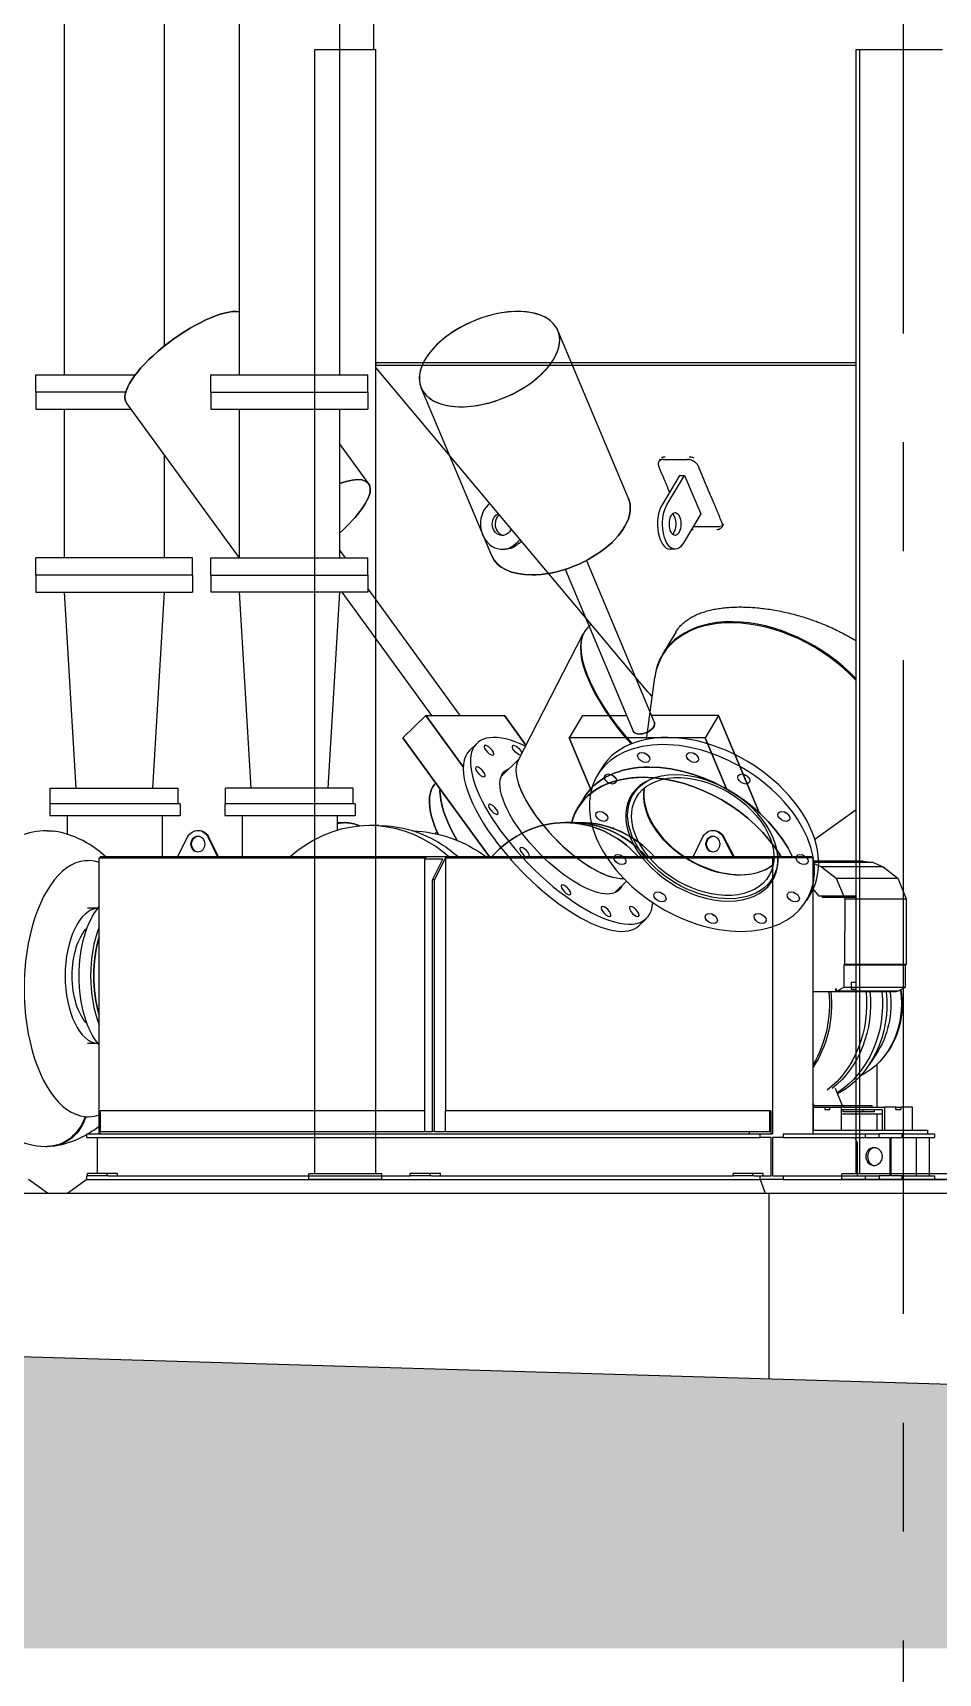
# Model space of a CAD drawing. Header units: metres. Extents: x 0 to 63075, y 0 to 44550.
# Drawn here: x 38821 to 40800, y 28703 to 32289 of the extents above; entities that cross this region are included whole.
import ezdxf

# ---------------------------------------------------------------- set-up
doc = ezdxf.new("R2010")
doc.units = ezdxf.units.M
doc.header["$LTSCALE"] = 75
doc.linetypes.add('CENTER2', pattern=[28.575, 19.05, -3.175, 3.175, -3.175])
for name, color, linetype in [('SC1', 7, 'CENTER2'), ('SDM', 7, 'Continuous'), ('SL1', 8, 'Continuous')]:
    doc.layers.add(name, color=color, linetype=linetype)

# ---------------------------------------------------------------- blocks, each defined once
blk = doc.blocks.new('A$C9d969d0d')
at = {"layer": 'SL1'}
h = blk.add_hatch(dxfattribs=at)
h.set_pattern_fill('AR-CONC', color=256)
h.set_pattern_definition([(50, (-7395.08, -26595.17), (182.18467, -15.9391), [19.05, -209.55]), (355, (-7395.08, -26595.17), (-35.2434, 191.05685), [15.24, -167.6406]), (100.45144, (-7379.9, -26596.5), (146.94125, 175.11775), [16.19, -178.09024]), (46.1842, (-7395.08, -26544.37), (271.079, -42.0423), [28.575, -314.325]), (96.63556, (-7372.5, -26547.87), (237.4041, 247.4261), [24.285, -267.1356]), (351.18415, (-7395.08, -26544.37), (237.4041, 247.4261), [22.86, -251.4597]), (21, (-7369.68, -26557.07), (151.6144, -102.2652), [19.05, -209.55]), (326, (-7369.68, -26557.07), (61.802, 184.188), [15.24, -167.64]), (71.45144, (-7357.05, -26565.6), (213.4164, 81.9228), [16.19, -178.0899]), (37.5, (-7395.08, -26595.17), (3.0886, 84.55504), [0, -165.608, 0, -170.18, 0, -168.275]), (7.5, (-7395.08, -26595.17), (66.81966, 100.18057), [0, -97.028, 0, -161.798, 0, -64.135]), (327.5, (-7451.72, -26595.17), (135.5906, -5.72874), [0, -63.5, 0, -198.12, 0, -262.89]), (317.5, (-7477.12, -26595.17), (148.12918, 25.4265), [0, -82.55, 0, -131.572, 0, -186.69])])
h.paths.add_polyline_path([(18108.1, 59.9), (23032.9, 59.9), (23032.9, 597.3), (18108.1, 742.8)])
at = {"layer": 'SL1', "extrusion": (2.28848e-17, 1, 0)}
for p, q in [((20423.3, 3554.6), (20423.3, 5291.1)), ((19746.5, 4673.2), (19746.5, 2843)), ((19965.5, 4682.7), (19965.5, 2906.2)), ((20129.2, 4500.2), (20129.2, 2843)), ((20348.3, 4500.2), (20348.3, 2843)), ((20294.9, 3554.6), (20427.9, 3554.6)), ((20294.9, 1097.1), (20294.9, 3554.6)), ((20427.9, 1097.1), (20427.9, 3554.6)), ((21477.8, 3554.6), (21486.2, 3554.6)), ((21477.8, 1097.1), (21477.8, 3554.6)), ((21486.2, 3554.6), (21496.3, 3554.6)), ((21486.2, 1097.1), (21486.2, 3554.6)), ((21496.3, 3554.6), (21666.3, 3554.6)), ((20980.1, 2572.8), (20825.8, 2940.4)), ((20427.9, 2870.2), (21477.8, 2870.2)), ((20427.9, 2867.4), (20427.9, 2870.2)), ((20431.3, 2870.2), (20427.9, 2867.4)), ((19684.6, 2843), (19901.9, 2843)), ((19684.6, 2805.5), (19684.6, 2843)), ((20067.3, 2843), (20410.2, 2843)), ((20067.3, 2805.5), (20067.3, 2843)), ((20410.2, 2805.5), (20410.2, 2843)), ((21477.8, 2864.1), (20427.9, 2864.1)), ((20427.9, 1097.1), (20427.9, 2859.4)), ((21022.9, 2150.4), (20427.9, 2859.4)), ((19881.2, 2805.5), (19684.6, 2805.5)), ((19684.6, 2805.5), (19684.6, 2768.1)), ((20067.3, 2805.5), (20067.3, 2768.1)), ((20067.3, 2805.5), (20410.2, 2805.5)), ((20410.2, 2805.5), (20410.2, 2768.1)), ((20681.4, 2447.4), (20527.1, 2815)), ((19684.6, 2768.1), (19893.5, 2768.1)), ((19746.5, 2768.1), (19746.5, 2443)), ((20129.2, 2443.8), (19883.1, 2782.5)), ((20067.3, 2768.1), (20410.2, 2768.1)), ((20129.2, 2768.1), (20129.2, 2443)), ((20348.3, 2768.1), (20348.3, 2443)), ((20412.4, 2605.3), (20348.3, 2693.4)), ((19965.5, 2669), (19965.5, 2443)), ((21046.4, 2653.5), (21050.1, 2659.6)), ((21091.9, 2623.6), (21053.6, 2559.3)), ((21064.4, 2559.3), (21102.7, 2623.6)), ((21091.9, 2623.6), (21102.7, 2623.6)), ((21102.7, 2623.6), (21138.1, 2539.3)), ((20677, 2562.6), (20673.6, 2559.3)), ((21138.1, 2539.3), (21099.8, 2475)), ((21187.9, 2516.6), (21184.2, 2510.5)), ((20734.8, 2475), (20743.4, 2483.4)), ((20746.3, 2480.1), (20741, 2475)), ((19684.6, 2405.5), (19684.6, 2443)), ((20027.5, 2443), (19684.6, 2443)), ((20027.5, 2405.5), (20027.5, 2443)), ((20067.3, 2443), (20410.2, 2443)), ((20067.3, 2405.5), (20067.3, 2443)), ((20348.3, 2460.4), (20361, 2443)), ((20410.2, 2405.5), (20410.2, 2443)), ((20704.2, 2462.2), (20710.4, 2462.2)), ((21082.1, 2462.2), (21071.3, 2462.2)), ((20027.5, 2405.5), (19684.6, 2405.5)), ((19684.6, 2405.5), (19684.6, 2368.1)), ((20027.5, 2405.5), (20027.5, 2368.1)), ((20067.3, 2405.5), (20410.2, 2405.5)), ((20067.3, 2405.5), (20067.3, 2368.1)), ((20410.2, 2405.5), (20410.2, 2368.1)), ((20842.2, 2418.2), (20990.6, 2064.6)), ((20888.3, 2437.6), (21036.7, 2083.9)), ((19684.6, 2368.1), (20027.5, 2368.1)), ((19746.5, 2368.1), (19771.9, 1939.8)), ((19965.5, 2368.1), (19940.1, 1939.8)), ((20410.2, 2368.1), (20067.3, 2368.1)), ((20129.2, 2368.1), (20154.6, 1939.8)), ((20348.3, 2368.1), (20322.9, 1939.8)), ((20353.7, 2368.1), (20549.5, 2098.7)), ((20410.2, 2375.3), (20611.3, 2098.7)), ((20890.8, 2290.4), (20898.9, 2298.2)), ((20738.3, 1999.2), (20881.4, 2276.9)), ((21083.8, 2281.2), (21054.9, 2232.8)), ((21019.9, 2046.5), (21037.8, 2181.6)), ((20537.6, 2098.7), (20487.2, 2049.8)), ((20537.6, 2098.7), (20709.1, 2098.7)), ((20537.6, 2098.7), (20618.9, 1986.8)), ((20618.9, 1986.8), (20537.6, 2098.7)), ((20709.1, 2098.7), (20756.2, 2033.9)), ((20756.2, 2033.9), (20709.1, 2098.7)), ((20879.7, 2098.7), (20850.6, 2049.8)), ((20879.7, 2098.7), (20976.3, 2098.7)), ((21176.7, 2098.7), (21030.5, 2098.7)), ((21176.7, 2098.7), (21147.6, 2049.8)), ((21265.7, 1886.7), (21176.7, 2098.7)), ((21176.7, 2098.7), (21265.7, 1886.7)), ((20487.2, 2049.8), (20676.4, 1789.6)), ((20676.4, 1789.6), (20487.2, 2049.8)), ((20897.4, 1938.2), (20850.6, 2049.8)), ((21147.6, 2049.8), (20850.6, 2049.8)), ((20850.6, 2049.8), (20897.4, 1938.2)), ((21147.6, 2049.8), (21194.5, 1938.2)), ((21194.5, 1938.2), (21147.6, 2049.8)), ((20632.8, 2022.4), (20648.7, 2037.8)), ((21015.9, 2015.7), (21016, 2016.5)), ((20702.4, 1966.3), (20740.4, 2003.2)), ((20921, 1982.9), (20911.8, 1967.4)), ((19716.3, 1939.8), (19995.7, 1939.8)), ((19716.3, 1905.6), (19716.3, 1939.8)), ((19995.7, 1905.6), (19995.7, 1939.8)), ((20099.1, 1905.6), (20099.1, 1939.8)), ((20378.5, 1939.8), (20099.1, 1939.8)), ((20378.5, 1905.6), (20378.5, 1939.8)), ((20559.1, 1950.9), (20559, 1950.8)), ((20559, 1950.8), (20559, 1950.8)), ((20997.9, 1938.7), (20989.9, 1925.2)), ((19724.5, 1905.6), (19715.2, 1905.6)), ((19715.2, 1905.6), (19715.2, 1880.1)), ((20000.2, 1905.6), (19724.5, 1905.6)), ((20000.2, 1905.6), (20000.2, 1880.1)), ((20291, 1905.6), (20097.8, 1905.6)), ((20097.8, 1905.6), (20097.8, 1880.1)), ((20382.8, 1905.6), (20291, 1905.6)), ((20382.8, 1905.6), (20382.8, 1880.1)), ((20882.5, 1918.2), (20869.1, 1895.8)), ((20900.6, 1930.6), (20900.6, 1930.6)), ((20900.6, 1930.6), (20900.6, 1930.6)), ((19715.2, 1880.1), (19724.5, 1880.1)), ((19724.5, 1880.1), (20000.2, 1880.1)), ((19753.9, 1839), (19753.9, 1880.1)), ((19961.4, 1789.6), (19961.4, 1880.1)), ((20097.8, 1880.1), (20291, 1880.1)), ((20136.6, 1789.6), (20136.6, 1880.1)), ((20291, 1880.1), (20382.8, 1880.1)), ((20344.1, 1847.7), (20344.1, 1880.1)), ((20869.1, 1895.8), (20869.1, 1895.8)), ((21477.8, 1892.6), (21387.7, 1827.3)), ((19709.3, 1846.8), (19711.1, 1846.8)), ((19721.9, 1846.1), (19723.7, 1845.8)), ((19994.2, 1789.6), (20016.6, 1832.9)), ((20038.9, 1847.5), (20040.5, 1847.5)), ((20061.6, 1832.2), (20082.2, 1789.6)), ((20063.2, 1832.2), (20083.8, 1789.6)), ((20344.1, 1864.5), (20360.6, 1864.5)), ((20360.6, 1864.5), (20360.6, 1864.5)), ((20434.9, 1857.9), (20414.2, 1857.9)), ((20858.9, 1864.5), (20841.5, 1864.5)), ((20858.9, 1864.5), (20876.4, 1864.5)), ((20876.4, 1864.5), (20876.4, 1864.5)), ((21121.4, 1789.6), (21142, 1832.2)), ((21164.7, 1847.5), (21166.3, 1847.5)), ((21187, 1832.9), (21209.4, 1789.6)), ((21188.6, 1832.9), (21211, 1789.6)), ((19792.7, 1781.7), (19799.2, 1781.7)), ((19823, 1787.6), (20536.8, 1787.6)), ((19823, 1184.6), (19823, 1787.6)), ((19825.7, 1787.6), (19825.7, 1789.6)), ((20537.8, 1789.6), (19825.7, 1789.6)), ((20537.8, 1789.6), (20535.3, 1784.6)), ((20535.3, 1189.6), (20535.3, 1784.6)), ((20574.3, 1784.6), (20535.3, 1784.6)), ((20581.1, 1789.6), (20537.8, 1789.6)), ((20551.8, 1739.6), (20574.3, 1784.6)), ((20581.1, 1789.6), (20556.1, 1739.6)), ((20581.1, 1787.6), (20581.1, 1789.6)), ((21294.5, 1789.6), (20581.1, 1789.6)), ((20581.1, 1234.5), (20581.1, 1787.6)), ((20581.1, 1787.6), (21295.2, 1787.6)), ((21381, 1789.6), (21294.5, 1789.6)), ((21294.5, 1787.6), (21294.5, 1789.6)), ((21383.7, 1787.6), (21295.2, 1787.6)), ((21295.2, 1787.6), (21295.2, 1184.6)), ((21381, 1787.6), (21381, 1789.6)), ((21383.7, 1184.6), (21383.7, 1787.6)), ((21493.4, 1780), (21383.7, 1780)), ((21515.4, 1777), (21383.7, 1777)), ((21383.7, 1775.8), (21402.2, 1767.8)), ((21402.2, 1767.8), (21434.3, 1743.2)), ((21536.7, 1767.8), (21402.2, 1767.8)), ((21493.4, 1780), (21515.4, 1777)), ((21515.4, 1777), (21536.7, 1767.8)), ((21536.7, 1767.8), (21568.8, 1743.2)), ((20551.8, 1189.6), (20551.8, 1739.6)), ((20556.1, 1739.6), (20551.8, 1739.6)), ((20556.1, 1189.6), (20556.1, 1739.6)), ((20949.8, 1710.9), (20976, 1736.3)), ((21303.4, 1756.7), (21295.4, 1743.2)), ((21434.3, 1743.2), (21452.9, 1697.7)), ((21434.3, 1743.2), (21568.8, 1743.2)), ((21568.8, 1743.2), (21587.4, 1697.7)), ((21378.9, 1710), (21369.7, 1694.6)), ((21397.4, 1704.1), (21384.1, 1719.9)), ((21477.8, 1704.1), (21397.4, 1704.1)), ((21404.6, 1700.7), (21404.6, 1704.1)), ((21477.8, 1700.7), (21404.6, 1700.7)), ((21452.9, 1697.7), (21452.5, 1554.7)), ((21452.9, 1697.7), (21587.4, 1697.7)), ((21587.4, 1697.7), (21587, 1554.7)), ((19820.7, 1677.6), (19797.5, 1677.6)), ((21003.7, 1639.6), (21019.6, 1655.1)), ((21452.5, 1554.7), (21450.7, 1553.3)), ((21450.7, 1553.3), (21450.7, 1503.8)), ((21585.2, 1553.3), (21450.7, 1553.3)), ((21587, 1554.7), (21452.5, 1554.7)), ((21587, 1554.7), (21585.2, 1553.3)), ((21585.2, 1553.3), (21585.2, 1503.8)), ((21467, 1516.1), (21477.8, 1516.1)), ((21467, 1516.1), (21467, 1500.2)), ((21431.1, 1494.5), (21383.7, 1494.5)), ((21433.9, 1495.6), (21431.1, 1494.5)), ((21565.6, 1494.5), (21431.1, 1494.5)), ((21433.9, 1501.5), (21432.2, 1500.8)), ((21432.2, 1500.8), (21433.9, 1495.6)), ((21434.1, 1500.8), (21432.2, 1500.8)), ((21435.5, 1496.3), (21433.9, 1501.5)), ((21568.4, 1495.6), (21433.9, 1495.6)), ((21450.7, 1503.8), (21435.5, 1496.3)), ((21570, 1496.3), (21435.5, 1496.3)), ((21585.2, 1503.8), (21450.7, 1503.8)), ((21467, 1500.2), (21477.8, 1500.2)), ((21568.4, 1495.6), (21565.6, 1494.5)), ((21568.2, 1496.3), (21568.4, 1495.6)), ((21585.2, 1503.8), (21570, 1496.3)), ((19820.7, 1381.6), (19797.5, 1381.6)), ((21521.5, 1358.4), (21506.1, 1335.3)), ((21524.1, 1242.6), (21524.1, 1337.1)), ((21537.8, 1352), (21535.4, 1349.1)), ((21432.4, 1283.8), (21447.6, 1246)), ((19792.7, 1221.7), (19799.2, 1221.7)), ((19825.7, 1231.1), (19825.7, 1234.5)), ((20535.3, 1234.5), (19825.7, 1234.5)), ((19825.7, 1231.1), (19825.7, 1189.6)), ((20579.6, 1234.5), (20579.6, 1189.6)), ((21289.5, 1234.5), (20579.6, 1234.5)), ((21289.5, 1234.5), (21292.5, 1234.5)), ((21289.5, 1189.6), (21289.5, 1234.5)), ((21292.5, 1184.6), (21292.5, 1234.5)), ((21383.7, 1250.7), (21385.6, 1246)), ((21383.7, 1242.6), (21384.4, 1242.6)), ((21384.4, 1242.6), (21409.4, 1242.6)), ((21384.4, 1192.6), (21384.4, 1242.6)), ((21385.6, 1246), (21449.9, 1246)), ((21409.4, 1242.6), (21420.4, 1242.6)), ((21409.4, 1242.6), (21409.4, 1237.6)), ((21409.4, 1237.6), (21420.4, 1237.6)), ((21420.4, 1237.6), (21420.4, 1242.6)), ((21420.4, 1242.6), (21445.4, 1242.6)), ((21445.4, 1242.6), (21445.4, 1192.6)), ((21450, 1242.6), (21445.4, 1242.6)), ((21445.4, 1237.6), (21534.7, 1237.6)), ((21534.7, 1227.6), (21445.4, 1227.6)), ((21449.7, 1232.6), (21449.7, 1237.6)), ((21493, 1232.6), (21449.7, 1232.6)), ((21449.9, 1246), (21450, 1242.6)), ((21449.9, 1246), (21511.9, 1246)), ((21450, 1242.6), (21452, 1242.6)), ((21452, 1242.6), (21539.9, 1242.6)), ((21493, 1232.6), (21493, 1237.6)), ((21518, 1232.6), (21493, 1232.6)), ((21511.9, 1246), (21512, 1242.6)), ((21518, 1232.6), (21518, 1237.6)), ((21524.1, 1192.6), (21524.1, 1227.6)), ((21534.7, 1237.6), (21534.7, 1192.6)), ((21539.9, 1242.6), (21539.9, 1192.6)), ((21564.9, 1242.6), (21539.9, 1242.6)), ((21564.9, 1237.6), (21564.9, 1242.6)), ((21564.9, 1242.6), (21575.9, 1242.6)), ((21564.9, 1237.6), (21575.9, 1237.6)), ((21575.9, 1242.6), (21575.9, 1237.6)), ((21600.9, 1242.6), (21575.9, 1242.6)), ((21600.9, 1192.6), (21600.9, 1242.6)), ((19796, 1184.6), (21268.3, 1184.6)), ((19796, 1176.6), (19796, 1184.6)), ((19825.7, 1189.6), (20551.8, 1189.6)), ((19825.7, 1184.6), (19825.7, 1189.6)), ((20556.1, 1189.6), (20551.8, 1189.6)), ((20557.1, 1189.6), (20556.1, 1189.6)), ((20557.1, 1189.6), (21244.5, 1189.6)), ((21244.5, 1189.6), (21289.5, 1189.6)), ((21244.5, 1184.6), (21244.5, 1189.6)), ((21268.3, 1176.6), (21268.3, 1184.6)), ((21268.3, 1184.6), (21295.2, 1184.6)), ((21318.3, 1184.6), (21318.3, 1176.6)), ((21318.3, 1184.6), (21383.7, 1184.6)), ((21383.7, 1192.6), (21633.8, 1192.6)), ((21383.7, 1184.6), (21498, 1184.6)), ((21498, 1184.6), (21528.3, 1184.6)), ((21498, 1176.6), (21498, 1184.6)), ((21528.3, 1176.6), (21528.3, 1184.6)), ((21578.3, 1184.6), (21528.3, 1184.6)), ((21578.3, 1176.6), (21578.3, 1184.6)), ((21578.3, 1184.6), (21649.5, 1184.6)), ((21633.8, 1192.6), (21633.8, 1184.6)), ((21649.5, 1184.6), (21649.5, 1176.6)), ((19796, 1176.6), (21268.3, 1176.6)), ((19819.5, 1097.6), (19819.5, 1176.6)), ((21291.8, 1176.6), (21268.3, 1176.6)), ((21291.8, 1092.6), (21291.8, 1176.6)), ((21294.8, 1176.6), (21294.8, 1092.6)), ((21318.3, 1176.6), (21294.8, 1176.6)), ((21318.3, 1176.6), (21498, 1176.6)), ((21480.8, 1164.6), (21474.8, 1176.6)), ((21480.8, 1092.6), (21480.8, 1164.6)), ((21498, 1176.6), (21528.3, 1176.6)), ((21528.3, 1176.6), (21551.8, 1176.6)), ((21551.8, 1176.6), (21551.8, 1092.6)), ((21554.8, 1092.6), (21554.8, 1176.6)), ((21554.8, 1176.6), (21578.3, 1176.6)), ((21578.3, 1176.6), (21649.5, 1176.6)), ((21608.8, 1176.6), (21608.8, 1092.6)), ((21638.4, 1092.6), (21638.4, 1176.6)), ((19710, 1054.6), (19669.1, 1084.6)), ((19796, 1084.6), (19755, 1054.6)), ((19797.4, 1092.6), (19796, 1092.6)), ((19796, 1084.6), (19796, 1092.6)), ((19796, 1084.6), (21268.3, 1084.6)), ((19840.7, 1097.6), (19797.4, 1097.6)), ((19797.4, 1092.6), (19797.4, 1097.6)), ((19840.7, 1092.6), (19797.4, 1092.6)), ((19840.7, 1092.6), (19840.7, 1097.6)), ((19863.2, 1097.6), (19840.7, 1097.6)), ((19843.7, 1092.6), (19840.7, 1092.6)), ((19843.7, 1092.6), (20503.2, 1092.6)), ((19863.2, 1092.6), (19863.2, 1097.6)), ((20441.4, 1097.1), (20281.4, 1097.1)), ((20281.4, 1084.6), (20281.4, 1097.1)), ((20441.4, 1084.6), (20281.4, 1084.6)), ((20441.4, 1084.6), (20281.4, 1084.6)), ((20441.4, 1084.6), (20441.4, 1097.1)), ((20441.4, 1084.6), (20441.4, 1097.1)), ((20441.4, 1097.1), (20441.4, 1097.1)), ((20441.4, 1084.6), (20441.4, 1084.6)), ((20546.5, 1097.6), (20503.2, 1097.6)), ((20503.2, 1092.6), (20503.2, 1097.6)), ((20546.5, 1092.6), (20503.2, 1092.6)), ((20546.5, 1092.6), (20546.5, 1097.6)), ((20569, 1097.6), (20546.5, 1097.6)), ((20549.5, 1092.6), (20546.5, 1092.6)), ((20549.5, 1092.6), (21209, 1092.6)), ((20569, 1092.6), (20569, 1097.6)), ((21252.3, 1097.6), (21209, 1097.6)), ((21209, 1092.6), (21209, 1097.6)), ((21252.3, 1092.6), (21209, 1092.6)), ((21252.3, 1092.6), (21252.3, 1097.6)), ((21274.8, 1097.6), (21252.3, 1097.6)), ((21255.3, 1092.6), (21252.3, 1092.6)), ((21255.3, 1092.6), (21268.3, 1092.6)), ((21268.3, 1092.6), (21291.8, 1092.6)), ((21268.3, 1084.6), (21268.3, 1092.6)), ((21318.3, 1084.6), (21268.3, 1084.6)), ((21268.3, 1084.6), (21279.2, 1054.6)), ((21274.8, 1092.6), (21274.8, 1097.6)), ((21294.8, 1092.6), (21318.3, 1092.6)), ((21318.3, 1092.6), (21318.3, 1084.6)), ((21318.3, 1092.6), (21498, 1092.6)), ((21318.3, 1084.6), (21679.8, 1084.6)), ((21446.3, 1084.6), (21446.3, 1097.1)), ((21716.3, 1097.1), (21446.3, 1097.1)), ((21716.3, 1084.6), (21446.3, 1084.6)), ((21716.3, 1084.6), (21446.3, 1084.6)), ((21498, 1092.6), (21528.3, 1092.6)), ((21498, 1084.6), (21498, 1092.6)), ((21528.3, 1092.6), (21528.3, 1084.6)), ((21551.8, 1092.6), (21528.3, 1092.6)), ((21578.3, 1092.6), (21554.8, 1092.6)), ((21578.3, 1084.6), (21578.3, 1092.6)), ((21578.3, 1092.6), (21649.5, 1092.6)), ((21649.5, 1092.6), (21649.5, 1084.6)), ((19627.9, 1054.6), (21287.8, 1054.6)), ((21287.8, 1054.6), (21823.7, 1054.6)), ((21287.8, 648.9), (21287.8, 1054.6)), ((18108.1, 742.8), (23032.9, 597.3))]:
    blk.add_line(p, q, dxfattribs=at)
at = {"layer": 'SL1'}
for centre, major_axis, ratio, start_param, end_param in [((20014.1, 2877.7), (131, 95.3), 0.32145, 0.314276, 3.141593), ((20676.5, 2877.7), (149.4, 62.7), 0.556768, -2.216706, 4.066479), ((22627, 5249.3), (-2164.9, -2380.5), 0.472871, 0.392385, 0.419887), ((20281.3, 2510.1), (131, 95.3), 0.32145, -1.279335, 0.820248), ((20704.2, 2517.2), (0, -55), 0.866025, -2.443461, 0.698132), ((20830.8, 2510.1), (149.4, 62.7), 0.556768, -2.216706, 0), ((21071.3, 2517.2), (0, -55), 0.5, -2.443461, 0), ((20710.4, 2517.2), (0, -25), 0.866025, -1.571857, -0.144652), ((20710.4, 2517.2), (0, -25), 0.866025, -2.528284, -1.571857), ((21082.1, 2517.2), (0, 25), 0.5, -4.713449716920371, 1.569735590259215), ((20830.8, 2510.1), (-149.4, -62.7), 0.556768, 0, 0.924887), ((21293.9, 2088), (-239.3, 142.6), 0.663422, -1.990544, 0.27779), ((21294.9, 2089.7), (-240, 143), 0.663414, -1.98188, 0.283624), ((21085.2, 2089.7), (-194.4, 200.7), 0.383022, 0, 1.462949), ((21083.5, 2088), (-193.8, 200.1), 0.383027, 0.117517, 1.459489), ((21013.7, 2074.2), (23.1, 9.7), 0.556768, -2.216706, 0), ((20834.1, 1846.5), (-185.4, 191.4), 0.383022, -0.787232, 1.215437), ((21149.9, 1846.5), (228.9, -136.4), 0.663414, 0, 3.141593), ((21013.7, 2074.2), (-23.1, -9.7), 0.556768, 0, 0.924887), ((20818.2, 1831), (-185.4, 191.4), 0.383022, 0, 1.215437), ((21140.7, 1831), (-228.9, 136.4), 0.663414, -5.551367, 0.731818), ((21013.5, 2007.1), (-12.3, 7.3), 0.663414, -5.551367, 0.731818), ((21120.2, 2007.1), (-12.3, 7.3), 0.663414, -5.551367, 0.731818), ((21169.1, 1878.6), (-152.7, 91), 0.663422, -0.933254, -0.92042), ((21169.1, 1878.6), (-152.7, 91), 0.663414, -0.933311, -0.920486), ((20867.3, 1878.6), (-123.7, 127.7), 0.383022, 0.124392, 2.827765), ((20867.3, 1878.6), (-123.7, 127.7), 0.383027, 0.128602, 2.786239), ((21111.6, 1781.7), (-229.1, 136.5), 0.663332, -0.839065, 0), ((21142.6, 1834.2), (144.6, -86.2), 0.663414, -3.718771, 2.564414), ((21111.6, 1781.7), (-229.1, 136.5), 0.663332, -2.371506, -0.839065), ((20744.6, 1759.3), (-185.6, 191.5), 0.382975, 0, 0.814791), ((20744.6, 1759.3), (-185.6, 191.5), 0.382975, 0, 0.814839), ((20767.8, 1781.7), (-185.6, 191.5), 0.382975, 0.343051, 0.999356), ((20818.2, 1831), (-125.4, 129.4), 0.383022, -0.16339, -0.161301), ((21098.2, 1759.3), (-229.1, 136.5), 0.663332, -0.839065, 0.19073), ((21098.2, 1759.3), (-229.1, 136.5), 0.663332, -0.839065, 0), ((20940.9, 1959.9), (-12.3, 7.3), 0.663414, -5.551367, 0.731818), ((21140.7, 1831), (-154.8, 92.2), 0.663414, -5.551367, 0.731818), ((21098.2, 1759.3), (-229.1, 136.5), 0.663332, -2.261084, -0.839065), ((21098.2, 1759.3), (-229.1, 136.5), 0.663332, -2.261052, -0.839065), ((21232.4, 1959.9), (-12.3, 7.3), 0.663414, -5.551367, 0.731818), ((21170.1, 1880.3), (-145.3, 86.6), 0.663422, 0.286021, 2.302624), ((20414.2, 1529.6), (0, 328.3), 0.866025, -0.5, 0.65694), ((20841.6, 1597.8), (-0.1, 266.7), 0.866025, -0.768728, 0.767762), ((21098.2, 1759.3), (-229.1, 136.5), 0.663332, 0.000042, 0.190767), ((20921.8, 1878.2), (-12.3, 7.3), 0.663414, -5.551367, 0.731818), ((21320, 1878.2), (-12.3, 7.3), 0.663414, -5.551367, 0.731818), ((20360.7, 1597.8), (-0.1, 266.7), 0.5, -0.000161, 0.124048), ((20360.6, 1597.8), (-0.1, 266.7), 0.5, 0, 0.123983), ((20329.7, 1585.8), (0, 278.8), 0.500019, -0.113641, -0.113495), ((20360.7, 1597.8), (-0.1, 266.7), 0.5, -0.239144, -0.000161), ((20818.2, 1831), (185.4, -191.4), 0.383022, -1.926155, 0), ((20834.1, 1846.5), (185.4, -191.4), 0.383022, -1.926155, 0.340237), ((20859.1, 1597.8), (-0.1, 266.7), 0.866025, -0.768781, 0), ((20859.1, 1598.8), (0, 265.6), 0.866024, -0.000001, 0.000484), ((20859.1, 1597.8), (-0.1, 266.7), 0.866025, -0.768781, -0.000483), ((20876.5, 1598.8), (0, 265.6), 0.866024, -0.000001, 0.000484), ((20876.5, 1598.8), (0, 265.6), 0.866024, -0.000001, 0.000484), ((20876.6, 1597.8), (-0.1, 266.7), 0.866025, -0.768833, -0.000483), ((20876.5, 1597.8), (-0.1, 266.7), 0.866025, -0.768833, -0.000483), ((19799.2, 1501.7), (0, 280), 0.5, -0.170913, 3.312506), ((20414.2, 1529.6), (0, 328.3), 0.866025, -0.65694, -0.5), ((20961.4, 1783.8), (-12.3, 7.3), 0.663414, -5.551367, 0.731818), ((21359.6, 1783.8), (-12.3, 7.3), 0.663414, -5.551367, 0.731818), ((21170.1, 1880.3), (145.3, -86.6), 0.663422, -0.838969, -0.286358), ((20867.3, 1878.6), (123.7, -127.7), 0.383027, -0.355353, -0.313821), ((20818.2, 1831), (125.4, -129.4), 0.383022, 0.161301, 0.16339), ((21049.1, 1702.1), (-12.3, 7.3), 0.663414, -5.551367, 0.731818), ((21340.6, 1702.1), (-12.3, 7.3), 0.663414, -5.551367, 0.731818), ((19822.9, 1529.6), (0, 148), 0.5, 0.03002, 3.111573), ((21161.3, 1654.9), (-12.3, 7.3), 0.663414, -5.551367, 0.731818), ((21268, 1654.9), (-12.3, 7.3), 0.663414, -5.551367, 0.731818), ((19891.5, 1529.6), (0, -173.9), 0.5, -2.23402, -0.907573), ((19897.4, 1529.5), (0, -171.4), 0.5, -2.090312, -1.051739), ((21517.1, 1134.6), (0, -20), 0.866025, -1.570796, 4.712389), ((21520.1, 1134.6), (0, 20), 0.866025, 0.086711, 1.570796), ((21520.1, 1134.6), (0, 20), 0.866025, 1.570796, 3.054881)]:
    blk.add_ellipse(centre, major_axis=major_axis, ratio=ratio, start_param=start_param, end_param=end_param, dxfattribs=at)
at = {"layer": 'SL1', "extrusion": (-6.43627e-17, 8.85442e-17, -1)}
blk.add_ellipse((20014.1, 2877.7), major_axis=(-131, -95.3), ratio=0.32145, start_param=0, end_param=2.827317, dxfattribs=at)
at = {"layer": 'SL1', "extrusion": (1.64102e-17, 1.57674e-17, -1)}
for centre, start_param, end_param in [((20676.5, 2877.7), -0.9248865675280454, 5.35829873965154), ((20830.8, 2510.1), -0.924887, 0)]:
    blk.add_ellipse(centre, major_axis=(-149.4, -62.7), ratio=0.556768, start_param=start_param, end_param=end_param, dxfattribs=at)
at = {"layer": 'SL1', "extrusion": (6.75331e-17, -2.90573e-17, -1)}
blk.add_ellipse((20281.3, 2510.1), major_axis=(131, 95.3), ratio=0.32145, start_param=-0.820248, end_param=1.279335, dxfattribs=at)
at = {"layer": 'SL1', "extrusion": (-2.78798e-17, 6.6432e-17, -1)}
for centre, major_axis in [((20830.8, 2510.1), (149.4, 62.7)), ((21013.7, 2074.2), (23.1, 9.7))]:
    blk.add_ellipse(centre, major_axis=major_axis, ratio=0.556768, start_param=0, end_param=2.216706, dxfattribs=at)
at = {"layer": 'SL1', "extrusion": (9.47978e-17, 3.3559e-17, -1)}
blk.add_ellipse((21082.1, 2517.2), major_axis=(0, -55), ratio=0.5, start_param=-0.698132, end_param=2.443461, dxfattribs=at)
at = {"layer": 'SL1', "extrusion": (-2.22953e-17, -1.19354e-20, -1)}
blk.add_ellipse((20704.2, 2517.2), major_axis=(0, 25), ratio=0.866025, start_param=-1.569736, end_param=-0.398429, dxfattribs=at)
at = {"layer": 'SL1', "extrusion": (-3.05583e-18, 5.33661e-18, -1)}
blk.add_ellipse((20704.2, 2517.2), major_axis=(0, -25), ratio=0.866025, start_param=-1.140788, end_param=1.571857, dxfattribs=at)
at = {"layer": 'SL1', "extrusion": (1.31132e-16, 2.60904e-18, -1)}
blk.add_ellipse((21071.3, 2517.2), major_axis=(0, -25), ratio=0.5, start_param=-2.694388, end_param=-0.447204, dxfattribs=at)
at = {"layer": 'SL1', "extrusion": (2.63185e-17, 7.99586e-17, -1)}
blk.add_ellipse((22462.5, 4712.3), major_axis=(1839.1, 2022.3), ratio=0.472871, start_param=2.719269, end_param=2.751644, dxfattribs=at)
at = {"layer": 'SL1', "extrusion": (2.39894e-17, -1.59235e-17, -1)}
blk.add_ellipse((20710.4, 2517.2), major_axis=(0, -55), ratio=0.866025, start_param=-0.698132, end_param=0, dxfattribs=at)
at = {"layer": 'SL1', "extrusion": (-2.20808e-17, 1.23293e-16, -1)}
blk.add_ellipse((21013.7, 2074.2), major_axis=(-23.1, -9.7), ratio=0.556768, start_param=-0.924887, end_param=0, dxfattribs=at)
at = {"layer": 'SL1', "extrusion": (6.24853e-17, 1.83953e-17, -1)}
for centre, major_axis, start_param, end_param in [((20675.4, 2022.6), (9.9, -10.3), -4.35703, 1.926155), ((20737, 2022.6), (-9.9, 10.3), -1.215437, 2.506675), ((20656.3, 1975.4), (9.9, -10.3), -4.35703, 1.926155), ((20684.9, 1893.6), (9.9, -10.3), -4.35703, 1.926155), ((20753.5, 1799.3), (9.9, -10.3), -4.35703, 1.926155), ((20843.7, 1717.5), (9.9, -10.3), -4.35703, 1.926155), ((20931.3, 1670.3), (9.9, -10.3), -4.35703, 1.926155), ((20992.9, 1670.3), (9.9, -10.3), -4.35703, 1.926155)]:
    blk.add_ellipse(centre, major_axis=major_axis, ratio=0.383022, start_param=start_param, end_param=end_param, dxfattribs=at)
at = {"layer": 'SL1', "extrusion": (5.68611e-17, 1.07186e-17, -1)}
blk.add_ellipse((20737, 2022.6), major_axis=(9.9, -10.3), ratio=0.383022, start_param=0.377729, end_param=1.926155, dxfattribs=at)
at = {"layer": 'SL1', "extrusion": (1.16885e-17, -1.30743e-17, -1)}
for centre in [(21022.7, 2022.6), (21129.4, 2022.6), (20950.1, 1975.4), (21241.6, 1975.4), (20931, 1893.6), (21329.2, 1893.6), (20970.6, 1799.3), (21368.8, 1799.3), (21058.3, 1717.5), (21349.8, 1717.5), (21170.5, 1670.3), (21277.2, 1670.3)]:
    blk.add_ellipse(centre, major_axis=(-12.3, 7.3), ratio=0.663414, start_param=-1.896885, end_param=-1.244707, dxfattribs=at)
at = {"layer": 'SL1', "extrusion": (1.29273e-16, 7.48093e-17, -1)}
blk.add_ellipse((20834.1, 1846.5), major_axis=(-125.4, 129.4), ratio=0.383022, start_param=-1.215437, end_param=0.16339, dxfattribs=at)
at = {"layer": 'SL1', "extrusion": (3.34582e-17, 5.61662e-17, -1)}
for centre in [(21111.6, 1781.7), (21098.2, 1759.3)]:
    blk.add_ellipse(centre, major_axis=(-229.1, 136.5), ratio=0.663332, start_param=0, end_param=0.839065, dxfattribs=at)
at = {"layer": 'SL1', "extrusion": (5.99349e-17, -3.58463e-17, -1)}
for centre, end_param in [((21111.6, 1781.7), -0.770087), ((21098.2, 1759.3), -0.880509), ((21098.2, 1759.3), -0.880541)]:
    blk.add_ellipse(centre, major_axis=(229.1, -136.5), ratio=0.663332, start_param=-2.302528, end_param=end_param, dxfattribs=at)
at = {"layer": 'SL1', "extrusion": (-7.30259e-17, -1.00126e-16, -1)}
blk.add_ellipse((20744.6, 1759.3), major_axis=(-185.6, 191.5), ratio=0.382975, start_param=-0.814791, end_param=0, dxfattribs=at)
at = {"layer": 'SL1', "extrusion": (-7.30126e-17, -1.00113e-16, -1)}
blk.add_ellipse((20744.6, 1759.3), major_axis=(-185.6, 191.5), ratio=0.382975, start_param=-0.814839, end_param=0, dxfattribs=at)
at = {"layer": 'SL1', "extrusion": (-2.36766e-17, -4.7602e-17, -1)}
blk.add_ellipse((20767.8, 1781.7), major_axis=(-185.6, 191.5), ratio=0.382975, start_param=-0.999356, end_param=-0.343051, dxfattribs=at)
at = {"layer": 'SL1', "extrusion": (-2.79516e-17, -4.10764e-17, -1)}
blk.add_ellipse((21098.2, 1759.3), major_axis=(-229.1, 136.5), ratio=0.663332, start_param=-0.19073, end_param=0.839065, dxfattribs=at)
at = {"layer": 'SL1', "extrusion": (-9.77136e-18, 1.25804e-17, -1)}
blk.add_ellipse((21142.6, 1834.2), major_axis=(152.7, -91), ratio=0.663414, start_param=-0.433011, end_param=3.574603, dxfattribs=at)
at = {"layer": 'SL1', "extrusion": (-8.90087e-18, -2.15106e-17, -1)}
blk.add_ellipse((21169.1, 1878.6), major_axis=(144.6, -86.2), ratio=0.663414, start_param=0.233585, end_param=2.908008, dxfattribs=at)
at = {"layer": 'SL1', "extrusion": (-1.26334e-17, -5.03243e-17, -1)}
blk.add_ellipse((21149.9, 1846.5), major_axis=(-154.8, 92.2), ratio=0.663414, start_param=-0.171336, end_param=-0.075179, dxfattribs=at)
at = {"layer": 'SL1', "extrusion": (-1.21742e-17, -2.56073e-18, -1)}
blk.add_ellipse((20841.6, 1597.8), major_axis=(-0.1, 266.7), ratio=0.866025, start_param=-0.767762, end_param=0.768728, dxfattribs=at)
at = {"layer": 'SL1', "extrusion": (-2.79481e-17, -4.10684e-17, -1)}
blk.add_ellipse((21098.2, 1759.3), major_axis=(-229.1, 136.5), ratio=0.663332, start_param=-0.190767, end_param=-0.000042, dxfattribs=at)
at = {"layer": 'SL1', "extrusion": (-2.79985e-17, 1.50853e-18, -1)}
blk.add_ellipse((19709.3, 1743.1), major_axis=(7.2, 103.6), ratio=0.864967, start_param=-0.060343, end_param=0.060343, dxfattribs=at)
at = {"layer": 'SL1', "extrusion": (-1.62019e-17, 1.56532e-17, -1)}
blk.add_ellipse((20038.9, 1817.5), major_axis=(0, 30), ratio=0.866025, start_param=-1.033237, end_param=1.061158, dxfattribs=at)
at = {"layer": 'SL1', "extrusion": (4.82447e-17, -9.44795e-30, -1)}
for major_axis in [(0, 17.5), (0, -17.5)]:
    blk.add_ellipse((20038.9, 1817.5), major_axis=major_axis, ratio=0.866025, start_param=-1.570796, end_param=1.570796, dxfattribs=at)
at = {"layer": 'SL1', "extrusion": (4.82447e-17, -4.06645e-29, -1)}
blk.add_ellipse((20040.5, 1817.5), major_axis=(0, 17.5), ratio=0.866025, start_param=-1.570796, end_param=-0.052398, dxfattribs=at)
at = {"layer": 'SL1', "extrusion": (1.89425e-17, 6.95533e-29, -1)}
blk.add_ellipse((20040.5, 1817.5), major_axis=(0, 30), ratio=0.866025, start_param=0, end_param=1.061158, dxfattribs=at)
at = {"layer": 'SL1', "extrusion": (2.86213e-17, 2.91334e-20, -1)}
blk.add_ellipse((20360.6, 1597.8), major_axis=(-0.1, 266.7), ratio=0.5, start_param=-0.123983, end_param=0, dxfattribs=at)
at = {"layer": 'SL1', "extrusion": (2.86213e-17, 3.61038e-20, -1)}
blk.add_ellipse((20360.7, 1597.8), major_axis=(-0.1, 266.7), ratio=0.5, start_param=-0.124048, end_param=0.000161, dxfattribs=at)
at = {"layer": 'SL1', "extrusion": (1.93157e-17, 1.11585e-18, -1)}
blk.add_ellipse((20329.7, 1585.8), major_axis=(0, 278.8), ratio=0.500019, start_param=0.113495, end_param=0.113641, dxfattribs=at)
at = {"layer": 'SL1', "extrusion": (2.69626e-17, -5.76329e-22, -1)}
blk.add_ellipse((20360.7, 1597.8), major_axis=(-0.1, 266.7), ratio=0.5, start_param=0.000161, end_param=0.239144, dxfattribs=at)
at = {"layer": 'SL1', "extrusion": (1.37331e-17, 3.90982e-32, -1)}
blk.add_ellipse((20434.9, 1529.6), major_axis=(0, 328.3), ratio=0.866025, start_param=0, end_param=0.5, dxfattribs=at)
at = {"layer": 'SL1', "extrusion": (-4.93266e-17, -5.70108e-17, -1)}
blk.add_ellipse((20834.1, 1846.5), major_axis=(125.4, -129.4), ratio=0.383022, start_param=-0.16339, end_param=1.926155, dxfattribs=at)
at = {"layer": 'SL1', "extrusion": (5.99349e-17, 3.34269e-20, -1)}
blk.add_ellipse((20859.1, 1597.8), major_axis=(-0.1, 266.7), ratio=0.866025, start_param=0, end_param=0.768781, dxfattribs=at)
at = {"layer": 'SL1', "extrusion": (6.09117e-17, 5.13244e-20, -1)}
blk.add_ellipse((20859.1, 1598.8), major_axis=(0, 265.6), ratio=0.866024, start_param=-0.000484, end_param=0.000001, dxfattribs=at)
at = {"layer": 'SL1', "extrusion": (5.99349e-17, 3.43133e-20, -1)}
blk.add_ellipse((20859.1, 1597.8), major_axis=(-0.1, 266.7), ratio=0.866025, start_param=0.000483, end_param=0.768781, dxfattribs=at)
at = {"layer": 'SL1', "extrusion": (6.09159e-17, 5.13261e-20, -1)}
blk.add_ellipse((20876.5, 1598.8), major_axis=(0, 265.6), ratio=0.866024, start_param=-0.000484, end_param=0.000001, dxfattribs=at)
blk.add_ellipse((20876.5, 1598.8), major_axis=(0, 265.6), ratio=0.866024, start_param=-0.000484, end_param=0.000001, dxfattribs=at)
at = {"layer": 'SL1', "extrusion": (5.99349e-17, 3.43151e-20, -1)}
blk.add_ellipse((20876.6, 1597.8), major_axis=(-0.1, 266.7), ratio=0.866025, start_param=0.000483, end_param=0.768833, dxfattribs=at)
at = {"layer": 'SL1', "extrusion": (5.99349e-17, 3.43137e-20, -1)}
blk.add_ellipse((20876.5, 1597.8), major_axis=(-0.1, 266.7), ratio=0.866025, start_param=0.000483, end_param=0.768833, dxfattribs=at)
at = {"layer": 'SL1', "extrusion": (-1.67727e-17, 1.97566e-17, -1)}
blk.add_ellipse((21164.7, 1817.5), major_axis=(0, 30), ratio=0.866025, start_param=-1.061158, end_param=1.033237, dxfattribs=at)
at = {"layer": 'SL1', "extrusion": (4.82447e-17, 1.10282e-30, -1)}
for major_axis in [(0, 17.5), (0, -17.5)]:
    blk.add_ellipse((21164.7, 1817.5), major_axis=major_axis, ratio=0.866025, start_param=-1.570796, end_param=1.570796, dxfattribs=at)
at = {"layer": 'SL1', "extrusion": (4.82447e-17, -3.93457e-29, -1)}
blk.add_ellipse((21166.3, 1817.5), major_axis=(0, 17.5), ratio=0.866025, start_param=-1.570796, end_param=-0.052398, dxfattribs=at)
at = {"layer": 'SL1', "extrusion": (1.89425e-17, 1.12636e-28, -1)}
blk.add_ellipse((21166.3, 1817.5), major_axis=(0, 30), ratio=0.866025, start_param=0, end_param=1.033237, dxfattribs=at)
at = {"layer": 'SL1', "extrusion": (4.84985e-17, -1.12941e-18, -1)}
for centre in [(20040.5, 1817.5), (21166.3, 1817.5)]:
    blk.add_ellipse(centre, major_axis=(0, -17.5), ratio=0.866025, start_param=0.052398, end_param=1.570796, dxfattribs=at)
at = {"layer": 'SL1', "extrusion": (3.71812e-17, -7.03478e-18, -1)}
blk.add_ellipse((20434.9, 1529.6), major_axis=(0, -328.3), ratio=0.866025, start_param=-2.641593, end_param=-2.484653, dxfattribs=at)
at = {"layer": 'SL1', "extrusion": (-6.02046e-17, -9.58485e-17, -1)}
blk.add_ellipse((21149.9, 1846.5), major_axis=(154.8, -92.2), ratio=0.663414, start_param=0.075179, end_param=0.171336, dxfattribs=at)
at = {"layer": 'SL1', "extrusion": (-1.04597e-16, 7.07926e-17, -1)}
blk.add_ellipse((19866.4, 1529.6), major_axis=(0, 173.9), ratio=0.5, start_param=-2.618885, end_param=-0.522707, dxfattribs=at)
at = {"layer": 'SL1', "extrusion": (8.5414e-17, 8.94844e-19, -1)}
blk.add_ellipse((19822.9, 1529.6), major_axis=(0, 117), ratio=0.5, start_param=-2.684535, end_param=-0.457058, dxfattribs=at)
at = {"layer": 'SL1', "extrusion": (-1.03932e-16, -7.19597e-17, -1)}
blk.add_ellipse((19897.4, 1529.5), major_axis=(0, 171.4), ratio=0.5, start_param=-2.089853, end_param=-1.05128, dxfattribs=at)
at = {"layer": 'SL1', "extrusion": (3.08258e-17, 6.65172e-18, -1)}
blk.add_ellipse((21227.1, 1467.6), major_axis=(0, -227.5), ratio=0.866025, start_param=-1.689313, end_param=-0.919265, dxfattribs=at)
at = {"layer": 'SL1', "extrusion": (2.61776e-17, 6.03786e-18, -1)}
blk.add_ellipse((21218.1, 1467.6), major_axis=(0, -232.5), ratio=0.866025, start_param=-1.686752, end_param=-0.966239, dxfattribs=at)
at = {"layer": 'SL1', "extrusion": (3.08261e-17, 6.65146e-18, -1)}
blk.add_ellipse((21303.9, 1467.6), major_axis=(0, -227.5), ratio=0.866025, start_param=-1.689311, end_param=-0.597286, dxfattribs=at)
at = {"layer": 'SL1', "extrusion": (3.49748e-17, 7.21717e-18, -1)}
blk.add_ellipse((21316.1, 1467.6), major_axis=(0, -223.2), ratio=0.866025, start_param=-1.691598, end_param=-0.600405, dxfattribs=at)
at = {"layer": 'SL1', "extrusion": (-3.69114e-17, -3.43126e-19, -1)}
blk.add_ellipse((21343.5, 1467.6), major_axis=(0, -221.6), ratio=0.866025, start_param=-1.692491, end_param=-0.505354, dxfattribs=at)
at = {"layer": 'SL1', "extrusion": (-3.35995e-17, 7.79645e-21, -1)}
blk.add_ellipse((21357.4, 1467.6), major_axis=(0, -216.8), ratio=0.866025, start_param=-1.695205, end_param=-0.439954, dxfattribs=at)
at = {"layer": 'SL1', "extrusion": (1.02405e-17, -3.43868e-19, -1)}
blk.add_ellipse((21429.8, 1467.6), major_axis=(0, -170), ratio=0.866025, start_param=-1.754117, end_param=-0.401329, dxfattribs=at)
at = {"layer": 'SL1', "extrusion": (-1.3972e-18, 4.25006e-18, -1)}
blk.add_ellipse((21398.8, 1467.6), major_axis=(0, -178.9), ratio=0.866025, start_param=-1.721699, end_param=-0.914355, dxfattribs=at)
at = {"layer": 'SL1', "extrusion": (1.50917e-17, 1.09475e-18, -1)}
blk.add_ellipse((21434.7, 1467.6), major_axis=(0, -165.9), ratio=0.866025, start_param=-1.762419, end_param=-0.800126, dxfattribs=at)
at = {"layer": 'SL1', "extrusion": (-9.93027e-18, 1.26239e-17, -1)}
blk.add_ellipse((19709.3, 1260.3), major_axis=(0, -103.7), ratio=0.866025, start_param=-1.189669, end_param=0, dxfattribs=at)
at = {"layer": 'SL1', "extrusion": (-9.916e-18, 1.86863e-17, -1)}
blk.add_ellipse((19709.3, 1260.3), major_axis=(14.4, -102.7), ratio=0.863902, start_param=-1.06807, end_param=0.080235, dxfattribs=at)
at = {"layer": 'SL1'}
for points, knots in [([(21046.4, 2653.5), (21046.1, 2652.9), (21045.8, 2652.2), (21045.3, 2650.6), (21045.2, 2649.7), (21045.2, 2647.8), (21045.3, 2646.8), (21045.8, 2645), (21046.1, 2644.2), (21046.4, 2643.4)], [46.138409, 46.138409, 46.138409, 46.138409, 49.450417, 49.450417, 53.254175, 53.254175, 57.057934, 57.057934, 60.143699, 60.143699, 60.143699, 60.143699]), ([(21057, 2658.3), (21056.9, 2658.3), (21056.8, 2658.3), (21055.6, 2658.3), (21054.5, 2658.2), (21052.5, 2657.8), (21051.5, 2657.5), (21049.8, 2656.7), (21049, 2656.2), (21047.6, 2655.1), (21047.1, 2654.5), (21046.6, 2653.7), (21046.5, 2653.6), (21046.4, 2653.5)], [29.996104, 29.996104, 29.996104, 29.996104, 30.428069, 30.428069, 34.232716, 34.232716, 38.037364, 38.037364, 41.842011, 41.842011, 45.646658, 45.646658, 46.138408, 46.138408, 46.138408, 46.138408]), ([(21052.5, 2662.2), (21053.1, 2662.6), (21053.6, 2662.9), (21055.1, 2663.6), (21056.1, 2663.9), (21058.1, 2664.3), (21059.2, 2664.4), (21060.4, 2664.4), (21060.5, 2664.4), (21060.7, 2664.4)], [79.788454, 79.788454, 79.788454, 79.788454, 82.523002, 82.523002, 86.327972, 86.327972, 90.132943, 90.132943, 90.568451, 90.568451, 90.568451, 90.568451]), ([(21133, 2643.4), (21132.5, 2644.6), (21131.8, 2645.9), (21130.9, 2647.1), (21130, 2648.4), (21128.9, 2649.6), (21127.7, 2650.7), (21126.8, 2651.5), (21125.9, 2652.3), (21125, 2653), (21124.6, 2653.2), (21124.2, 2653.5), (21123.9, 2653.7), (21123.5, 2654), (21123.1, 2654.2), (21122.7, 2654.4), (21121.3, 2655.3), (21119.7, 2656), (21118.2, 2656.6), (21116.6, 2657.2), (21115, 2657.6), (21113.4, 2657.9), (21112.6, 2658.1), (21111.8, 2658.2), (21111, 2658.2), (21110.5, 2658.3), (21110.1, 2658.3), (21109.6, 2658.3), (21109.4, 2658.3), (21109.2, 2658.3), (21109, 2658.3)], [60.419364, 60.419364, 60.419364, 60.419364, 65.189184, 65.189184, 65.189184, 70.025722, 70.025722, 70.025722, 73.494602, 73.494602, 73.494602, 74.818745, 74.818745, 74.818745, 76.199264, 76.199264, 76.199264, 80.984677, 80.984677, 80.984677, 85.775818, 85.775818, 85.775818, 88.312489, 88.312489, 88.312489, 89.829211, 89.829211, 89.829211, 90.566959, 90.566959, 90.566959, 90.566959]), ([(21112.6, 2664.4), (21112.7, 2664.4), (21112.9, 2664.4), (21114.1, 2664.4), (21115.3, 2664.3), (21117.8, 2663.9), (21119, 2663.6), (21121.2, 2662.9), (21122.1, 2662.6), (21123, 2662.2)], [29.994998, 29.994998, 29.994998, 29.994998, 30.430506, 30.430506, 34.235477, 34.235477, 38.040447, 38.040447, 40.77518, 40.77518, 40.77518, 40.77518]), ([(21125, 2511.2), (21124, 2511.2), (21123, 2511.3), (21121.9, 2511.5), (21121.7, 2511.6), (21121.6, 2511.6)], [30.300357, 30.300357, 30.300357, 30.300357, 33.535853, 33.535853, 34.035522, 34.035522, 34.035522, 34.035522]), ([(21173.3, 2505.1), (21174.7, 2505.1), (21176.1, 2505.3), (21177.3, 2505.7), (21178.6, 2506), (21179.9, 2506.5), (21180.9, 2507.2), (21181.6, 2507.6), (21182.3, 2508.2), (21182.9, 2508.8), (21183.1, 2509), (21183.3, 2509.3), (21183.5, 2509.5), (21183.7, 2509.8), (21183.9, 2510), (21184.1, 2510.3), (21184.7, 2511.2), (21185.1, 2512.3), (21185.4, 2513.4), (21185.6, 2514.6), (21185.7, 2515.9), (21185.5, 2517.1), (21185.4, 2517.8), (21185.3, 2518.5), (21185.1, 2519.2), (21185, 2519.6), (21184.9, 2519.9), (21184.7, 2520.3), (21184.6, 2520.5), (21184.6, 2520.7), (21184.5, 2520.9)], [30.298812, 30.298812, 30.298812, 30.298812, 35.011476, 35.011476, 35.011476, 39.790209, 39.790209, 39.790209, 43.212921, 43.212921, 43.212921, 44.637292, 44.637292, 44.637292, 45.984882, 45.984882, 45.984882, 50.712115, 50.712115, 50.712115, 55.576081, 55.576081, 55.576081, 58.252298, 58.252298, 58.252298, 59.599558, 59.599558, 59.599558, 60.440046, 60.440046, 60.440046, 60.440046]), ([(21181.2, 2511.8), (21180.7, 2511.7), (21180.3, 2511.6), (21178.8, 2511.3), (21177.9, 2511.2), (21176.9, 2511.2)], [85.254592, 85.254592, 85.254592, 85.254592, 87.034268, 87.034268, 90.269764, 90.269764, 90.269764, 90.269764]), ([(21117.9, 2505.5), (21118.1, 2505.4), (21118.2, 2505.4), (21119.4, 2505.2), (21120.4, 2505.1), (21121.3, 2505.1)], [86.53541, 86.53541, 86.53541, 86.53541, 87.030393, 87.030393, 90.270751, 90.270751, 90.270751, 90.270751]), ([(21083.8, 2281.2), (21085.2, 2283.7), (21086.8, 2286), (21090.3, 2290.7), (21092.2, 2293), (21096.4, 2297.4), (21098.6, 2299.5), (21103.3, 2303.6), (21105.8, 2305.5), (21111.2, 2309.3), (21114, 2311.1), (21119.8, 2314.5), (21122.9, 2316.1), (21129.3, 2319.1), (21132.7, 2320.6), (21139.6, 2323.2), (21143.2, 2324.5), (21150.6, 2326.8), (21154.5, 2327.8), (21162.4, 2329.7), (21166.4, 2330.6), (21174.7, 2332.1), (21179, 2332.8), (21187.6, 2333.9), (21192, 2334.4), (21201, 2335.2), (21205.6, 2335.4), (21214.8, 2335.8), (21219.5, 2335.9), (21229, 2335.9), (21233.8, 2335.8), (21243.6, 2335.4), (21248.6, 2335.2), (21258.7, 2334.4), (21263.9, 2333.9), (21274.2, 2332.8), (21279.5, 2332.1), (21290.1, 2330.6), (21295.4, 2329.7), (21306.2, 2327.8), (21311.6, 2326.8), (21322.5, 2324.5), (21327.9, 2323.2), (21338.8, 2320.6), (21344.3, 2319.1), (21355.2, 2316.1), (21360.6, 2314.5), (21371.5, 2311.1), (21376.9, 2309.3), (21387.6, 2305.5), (21393, 2303.6), (21403.5, 2299.5), (21408.7, 2297.4), (21419.1, 2293), (21424.2, 2290.7), (21434.3, 2286), (21439.2, 2283.6), (21448.9, 2278.6), (21453.7, 2276), (21463.1, 2270.8), (21467.7, 2268.2), (21474, 2264.3), (21475.9, 2263.1), (21477.8, 2261.9)], [958.710153, 958.710153, 958.710153, 958.710153, 974.740907, 974.740907, 991.105852, 991.105852, 1007.470797, 1007.470797, 1023.835742, 1023.835742, 1040.200687, 1040.200687, 1056.565632, 1056.565632, 1072.930577, 1072.930577, 1089.295522, 1089.295522, 1105.660467, 1105.660467, 1122.025412, 1122.025412, 1138.390357, 1138.390357, 1154.755302, 1154.755302, 1171.120247, 1171.120247, 1187.485192, 1187.485192, 1203.850137, 1203.850137, 1220.215082, 1220.215082, 1236.580027, 1236.580027, 1252.944972, 1252.944972, 1269.309917, 1269.309917, 1285.674862, 1285.674862, 1302.039807, 1302.039807, 1318.404752, 1318.404752, 1334.769697, 1334.769697, 1351.134642, 1351.134642, 1367.499587, 1367.499587, 1383.864532, 1383.864532, 1400.229477, 1400.229477, 1416.594421, 1416.594421, 1432.959366, 1432.959366, 1449.324311, 1449.324311, 1456.265007, 1456.265007, 1456.265007, 1456.265007]), ([(21022.9, 2150.4), (21023.2, 2150), (21023.5, 2149.6), (21026.6, 2146), (21029.4, 2142.6), (21032.2, 2139.3)], [1628.071463, 1628.071463, 1628.071463, 1628.071463, 1629.482691, 1629.482691, 1642.658825, 1642.658825, 1642.658825, 1642.658825]), ([(19709.3, 1846.8), (19688.6, 1846.8), (19667.9, 1842.7), (19647.3, 1834.8), (19645.3, 1834), (19643.3, 1833.1)], [4.712389, 4.712389, 4.712389, 4.712389, 4.9020919, 4.9020919, 4.9231487, 4.9231487, 4.9231487, 4.9231487]), ([(19837.7, 1789.6), (19825.1, 1801.2), (19811.2, 1811.7), (19774.3, 1833.1), (19749.7, 1842.2), (19723.7, 1845.8)], [4.2801518, 4.2801518, 4.2801518, 4.2801518, 4.4308569, 4.4308569, 4.6423129, 4.6423129, 4.6423129, 4.6423129]), ([(20508.9, 1846.6), (20537.4, 1845.4), (20565.6, 1840), (20620.2, 1820.8), (20646.4, 1806.9), (20670.1, 1789.6)], [4.7476043, 4.7476043, 4.7476043, 4.7476043, 5.0075934, 5.0075934, 5.2759301, 5.2759301, 5.2759301, 5.2759301]), ([(19505, 1352.8), (19507.1, 1345.3), (19509.4, 1337.9), (19523.6, 1296.8), (19539.1, 1265.2), (19580, 1211.6), (19604.7, 1188.4), (19657.8, 1163.3), (19681.6, 1157.1), (19707, 1156.6), (19708.1, 1156.6), (19709.3, 1156.6)], [6.804827, 6.804827, 6.804827, 6.804827, 6.887587, 6.887587, 7.273071, 7.273071, 7.621627, 7.621627, 7.843258, 7.843258, 7.853982, 7.853982, 7.853982, 7.853982]), ([(19723.7, 1157.6), (19748.9, 1161.1), (19772.8, 1169.8), (19794.6, 1182.1), (19795.3, 1182.5), (19796, 1182.9)], [1.6408299, 1.6408299, 1.6408299, 1.6408299, 1.8459185, 1.8459185, 1.8529934, 1.8529934, 1.8529934, 1.8529934])]:
    blk.add_open_spline(points, degree=3, knots=knots, dxfattribs=at)
for points, weights in [([(21070.1, 2587), (21058.6, 2614.4), (21046.4, 2643.4)], [1.10469500886, 1.09332721347, 1.08126613422]), ([(21184.5, 2520.9), (21160.3, 2578.4), (21133, 2643.4)], [1.1325368599, 1.10869415623, 1.08126613422])]:
    blk.add_rational_spline(points, weights, degree=2, dxfattribs=at)
for points in [[(20561.8, 1843.7), (20560.2, 1842.6), (20558.5, 1841.6), (20556.9, 1840.5)], [(20947.1, 1853.7), (20946.7, 1853.1), (20946.4, 1852.6), (20946, 1852.1)], [(19798.8, 1184.6), (19807.3, 1189.7), (19815.4, 1195.3), (19823, 1201.3)]]:
    blk.add_open_spline(points, degree=3, dxfattribs=at)

msp = doc.modelspace()

# ---------------------------------------------------------------- linework, layer by layer
at = {"layer": 'SC1'}
msp.add_line((40724, 27345.4), (40724, 40973.1), dxfattribs=at)

# ---------------------------------------------------------------- block references
at = {"layer": 'SDM'}
msp.add_blockref('A$C9d969d0d', (19142.7, 28697.6), dxfattribs=at)

doc.saveas('drawing.dxf')
